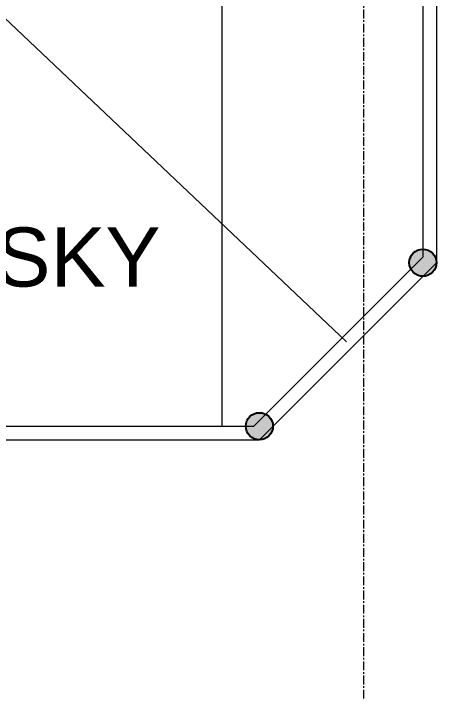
# Model space of a CAD drawing. Header units: inches. Extents: x 719368 to 6315912, y -2624014 to 446967.
# Drawn here: x 5496400 to 5499982, y -1995113 to -1989372 of the extents above; entities that cross this region are included whole.
import ezdxf
from ezdxf.lldxf.tags import DXFTag

# ---------------------------------------------------------------- set-up
doc = ezdxf.new("R2010")
doc.units = ezdxf.units.IN
doc.header["$LTSCALE"] = 20
doc.header["$MEASUREMENT"] = 0
doc.header["$PDMODE"] = 3
doc.linetypes.add('CENTER', pattern=[2, 1.25, -0.25, 0.25, -0.25])
doc.layers.get('Defpoints').update_dxf_attribs({"lineweight": 25})
for name, color, linetype, lineweight in [('COLUMN', 2, 'Continuous', 25), ('DIM', 7, 'Continuous', 13), ('GRID', 202, 'CENTER', 5), ('hatch', 6, 'Continuous', 0), ('Text', 7, 'Continuous', 15)]:
    doc.layers.add(name, color=color, linetype=linetype, lineweight=lineweight)
doc.styles.add('L120', font='simplex.shx', dxfattribs={"height": 1})
doc.styles.add('Tabrej', font='romans.shx')
tags = doc.linetypes.add('DASHED', pattern=[0.75, 0.5, -0.25]).pattern_tags.tags
tags[6:7] = [DXFTag(74, 4), DXFTag(75, 0), DXFTag(340, '0'), DXFTag(46, 1.0), DXFTag(50, 0.0), DXFTag(44, 0.0), DXFTag(45, 0.0)]
tags[4:5] = [DXFTag(74, 4), DXFTag(75, 0), DXFTag(340, '0'), DXFTag(46, 1.0), DXFTag(50, 0.0), DXFTag(44, 0.0), DXFTag(45, 0.0)]
doc.dimstyles.new('DIM', dxfattribs={"dimtxt": 0.8, "dimasz": 0.4, "dimexe": 0.18, "dimexo": 0.0625, "dimgap": 0.1, "dimtad": 0, "dimdec": 3, "dimzin": 0, "dimdsep": 46, "dimtxsty": 'Tabrej', "dimcen": 0, "dimclrd": 251, "dimclre": 256, "dimclrt": 7, "dimadec": 0, "dimazin": 0, "dimtfac": 1, "dimtdec": 3, "dimtofl": 0, "dimtmove": 0, "dimatfit": 3, "dimfxl": 0, "dimtolj": 1, "dimtzin": 0, "dimlwd": -1, "dimlwe": -1, "dimarcsym": 0})

# ---------------------------------------------------------------- blocks, each defined once
blk = doc.blocks.new('*D708')
at = {"layer": 'Defpoints', "color": 0}
for p in [(5498167.3, -1983987), (5498167.3, -1983987), (5498167.3, -1992866.8)]:
    blk.add_point(p, dxfattribs=at)
at = {"layer": 'DIM'}
for p, q in [((5498167.2, -1983987), (5498167.1, -1983987)), ((5498167.2, -1992866.8), (5498167.1, -1992866.8))]:
    blk.add_line(p, q, dxfattribs=at)
at = {"layer": 'DIM', "color": 251}
for p, q in [((5498167.3, -1983987.4), (5498167.3, -1988422.5)), ((5498167.3, -1992866.4), (5498167.3, -1988431.3))]:
    blk.add_line(p, q, dxfattribs=at)
for points in [[(5498167.2, -1983987.4), (5498167.4, -1983987.4), (5498167.3, -1983987)], [(5498167.2, -1992866.4), (5498167.4, -1992866.4), (5498167.3, -1992866.8)]]:
    blk.add_solid(points, dxfattribs=at)
at = {"layer": 'DIM', "color": 7, "insert": (5498167.3, -1988426.9), "char_height": 0.5, "attachment_point": 5, "rotation": 90, "style": 'Tabrej'}
blk.add_mtext('\\A1;8879.806 [29133\'-2"]', dxfattribs=at)

msp = doc.modelspace()

# ---------------------------------------------------------------- hatches: boundary and pattern name
at = {"layer": 'hatch'}
h = msp.add_hatch(color=7, dxfattribs=at)
h.dxf.hatch_style = 1
edge = h.paths.add_edge_path()
edge.add_arc((5499867.4502, -1991481.7863), 115, 0, 360)
h = msp.add_hatch(color=7, dxfattribs=at)
h.dxf.hatch_style = 1
edge = h.paths.add_edge_path()
edge.add_arc((5498482.4502, -1992866.7863), 115, 0, 360)

# ---------------------------------------------------------------- linework, layer by layer
at = {"layer": 'COLUMN'}
for centre in [(5499867.4502, -1991481.7863), (5498482.4502, -1992866.7863)]:
    msp.add_circle(centre, 115, dxfattribs=at)
at = {"layer": 'DIM'}
for p, q in [((5499982.4502, -1985324.3462), (5499982.4502, -1991481.7863)), ((5499867.4502, -1985371.9807), (5499867.4502, -1991434.1518)), ((5498434.8157, -1992866.7863), (5499867.4502, -1991434.1518)), ((5498482.4502, -1992981.7863), (5499982.4502, -1991481.7863)), ((5492070.0848, -1992866.7863), (5498434.8157, -1992866.7863)), ((5492022.4502, -1992981.7863), (5498482.4502, -1992981.7863))]:
    msp.add_line(p, q, dxfattribs=at)
at = {"layer": 'GRID', "color": 190, "ltscale": 3}
msp.add_line((5499367.4502, -2014013.1905), (5499367.4502, -1964879.5209), dxfattribs=at)
at = {"layer": 'hatch', "linetype": 'DASHED', "ltscale": 0.05}
msp.add_line((5491353.7675, -1984704.8311), (5499221.1329, -1992152.1964), dxfattribs=at)

# ---------------------------------------------------------------- texts
at = {"layer": 'Text', "lineweight": 30, "insert": (5492910.0122, -1991183.6056), "char_height": 500, "width": 9930.81553, "attachment_point": 1, "style": 'L120'}
msp.add_mtext('{\\fArial|b0|i0|c0|p34;OPEN TO SKY}', dxfattribs=at)

# ---------------------------------------------------------------- dimensions: what is measured, and where the dimension line sits
at = {"layer": 'DIM'}
dim = msp.add_linear_dim(base=(5498167.2983, -1983986.9807), p1=(5498167.2983, -1992866.7863), p2=(5498167.2983, -1983986.9807), angle=90, dimstyle='DIM', override={"dimtxt": 0.5, "dimarcsym": 1}, dxfattribs=at)
dim.commit()
dim.dimension.update_dxf_attribs({"geometry": '*D708', "text_midpoint": (5498167.2983, -1988426.8835), "dimtype": 160})

doc.saveas('drawing.dxf')
